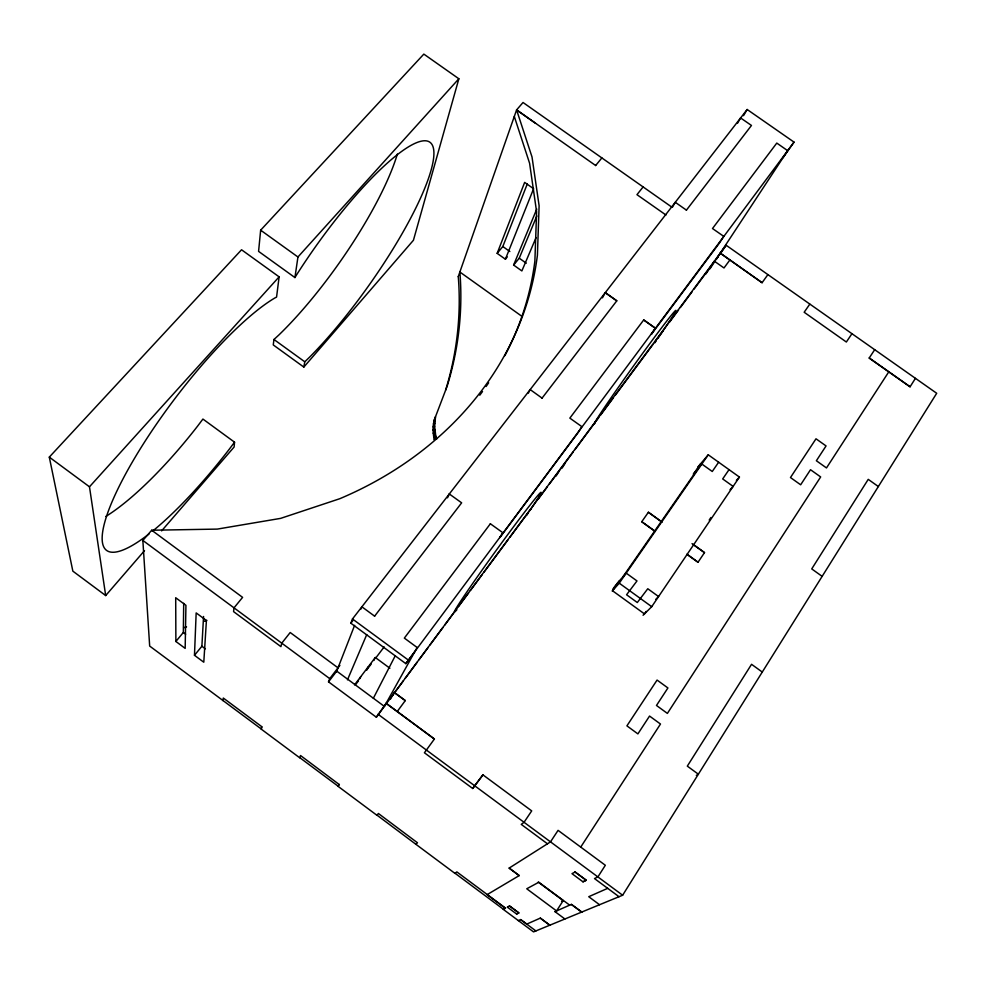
<?xml version="1.0" encoding="UTF-8"?>
<svg xmlns="http://www.w3.org/2000/svg" width="986" height="986" viewBox="0 0 986 986"><rect width="100%" height="100%" fill="white"/><g stroke="black" fill="none" stroke-linecap="round" stroke-linejoin="round"><path stroke-width="1.48" d="M175.878 641.467L175.705 597.738L185.935 605.318L185.171 648.381L175.878 641.467L183.334 632.47L183.704 603.321M434.653 426.371L435.504 416.819C432.262 424.005 432.817 432.275 434.234 439.855L435.763 436.058L434.653 426.371L433.137 430.204M194.476 655.296L196.165 612.91L206.419 620.502L203.794 662.222L194.476 655.296L201.883 646.249L203.56 616.484M105.822 516.454A161.248 41.313 -52.7 0 0 197.557 426.174L202.919 419.062L234.545 442.184L234.113 447.015L161.618 530.875M303.836 367.075L413.43 240.264L458.86 78.769L423.832 54.107L260.649 230.182L258.579 251.381L294.925 277.559L296.761 274.576A151.782 32.957 -54.7 0 1 433.643 149.416A151.782 32.957 -54.7 0 1 309.493 357.252L304.773 361.8L303.836 367.075L273.258 344.927L273.96 339.492L278.804 335.043A151.524 36.852 -54.8 0 0 397.358 154.087M222.91 700.59L223.28 698.026L261.832 726.719L261.29 728.999L149.675 646.064L142.847 540.439L151.708 530.234L217.29 529.1L280.616 518.377L339.763 498.719A377.589 321.128 6.7 0 0 537.407 255.251L539.108 205.741L532.009 156.947L516.602 109.902L523.024 102.495L671.971 207.22M144.498 550.681L105.687 595.569L72.853 571.153L49.3 457.122L241.545 249.766L279.124 276.856L276.561 297.094L275.008 297.883A161.531 36.963 -52.9 0 0 124.199 476.608A161.531 36.963 -52.9 0 0 149.182 533.82M294.925 277.559L297.945 256.989L458.86 78.769M261.746 726.83L261.204 729.11L299.645 757.741L300.533 755.535L339.295 784.573M458.243 276.647L516.602 109.902L595.655 165.525M547.464 843.794L521.237 824.382L524.034 822.312L531.7 810.886L482.93 774.86L472.701 788.492L424.411 752.774L434.395 739.019L386.093 703.338L376.344 717.216L328.523 681.844L329.743 678.639L339.887 665.402M414.97 651.389L405.838 663.652L350.856 623.201L352.47 618.974L747.154 109.495L794.026 142.107L782.97 157.785M433.988 420.702L447.163 386.142A406.811 350.166 0.3 0 0 459.883 272.037L521.742 316.21M497.166 253.353L524.651 182.385L533.599 188.72L505.399 259.207L497.166 253.353L502.823 246.525L527.362 183.741M336.288 672.279L354.615 625.358M361.049 608.978L361.887 606.809L374.618 616.164M433.495 423.832L434.999 419.962M433.199 427.012L434.715 423.154M433.285 433.421L434.801 429.6M433.655 436.65L435.171 432.829M536.088 237.54L521.865 270.928L513.62 265.061L536.766 209.044M513.62 265.061L519.24 258.196L536.828 215.959M347.466 679.847L366.743 634.602M359.816 678.688L360.691 676.753M368.012 667.091L366.644 670.036L371.254 663.948M447.508 497.831L449.345 493.912M373.879 660.497L375.284 657.489L389.889 668.249M528.336 393.155L530.172 389.581L542.066 398.122M373.361 698.261L395.189 655.875M602.434 297.834L605.281 292.62L616.805 300.804L542.029 398.171M339.381 784.449L338.247 786.471L376.997 815.336L378.39 813.487L417.472 842.759L415.907 844.299L377.083 815.212M405.838 663.652L794.026 142.107M376.344 717.216L726.14 245.243L936.7 393.278L622.634 895.226L533.549 931.893L503.242 909.351L505.362 908.254L487.096 894.659L519.228 875.58L509.146 868.099L550.496 841.871L558.076 830.36L605.33 865.264L597.898 876.924L594.484 878.563L619.023 896.718M417.177 647.432L384.38 706.407L336.744 671.121L328.523 681.844M390.456 699.086L394.203 692.406L405.295 700.59L397.21 711.559M672.6 206.961L675.262 202.29L686.429 210.129M737.491 123.262L740.634 117.913M743.518 115.67L747.154 109.495M578.351 432.25L581.839 426.642L569.846 418.126L643.735 319.92L655.308 328.128L651.339 334.353L719.41 243.049M556.104 475.991L559.358 470.827M562.106 468.091L565.36 462.927M874.693 349.685L869.171 358.078L910.066 386.795L915.439 378.341M564.904 918.989L554.982 911.631L556.56 910.928L563.191 900.612L538.22 882.088M719.373 243.098L723.749 236.357L712.496 228.53L776.783 143.081L787.666 150.661L715.836 259.885M580.729 847.097L660.484 724.032L649.552 716.058L637.893 733.892L626.911 725.856L657.07 680.069L667.916 687.957L656.479 705.458L667.386 713.408L820.66 476.941L810.517 469.718L800.657 484.792L790.476 477.544L816.001 438.795L826.058 445.931L816.371 460.745L826.49 467.943L888.793 371.821M705.902 273.972L714.32 261.167L723.995 267.97L729.911 259.947M767.872 274.65L762.079 282.711L720.261 253.155L716.526 258.85L718.19 256.594M709.92 268.882L715.22 260.834M726.14 245.243L719.866 254.351M692.049 543.619L704.522 552.591L698.014 562.279L687.008 554.342M851.916 333.749L846.358 342.019L804.169 312.254L809.802 304.132M646.163 611.394L644.462 613.896L612.503 590.75L619.381 580.84M709.193 520.066L710.918 517.514M643.082 615.276L651.721 606.686L739.438 477.076L708.256 454.805L697.657 467.265M729.036 469.644L722.689 478.937L733.128 486.406L730.047 489.685M718.634 462.224L712.262 471.493L701.847 464.049L693.269 474.106M622.77 577.02L697.977 468.584M612.22 591.058L619.257 583.182L708.256 454.805M482.93 774.86L472.701 788.48M612.626 589.517L616.04 584.599M694.169 473.058L700.504 463.925M648.369 512.276L662.087 522.149L648.406 512.227L641.738 521.754L655.197 531.442M392.428 695.549L403.434 680.722M405.271 678.245L417.189 662.185M419.025 659.708L428.195 647.358M430.032 644.881L442.874 627.589M444.698 625.112L453.868 612.762M458.453 606.575L468.547 592.993M470.384 590.515L482.302 574.456M484.138 571.979L507.975 539.86M509.811 537.382L530.899 508.961M538.245 499.076L547.415 486.714M549.239 484.249L573.088 452.118M574.924 449.653L598.761 417.522M600.597 415.057L613.44 397.752M615.264 395.275L652.868 344.619M654.704 342.142L662.949 331.025M669.371 322.373L678.541 310.023M680.377 307.546L692.295 291.486M694.132 289.009L710.635 266.775M578.388 432.201L499.84 537.555L502.761 532.662L490.362 523.763M234.545 442.184L229.196 449.32A161.531 36.963 -52.9 0 1 152.411 531.257M490.412 523.702L404.346 638.102L417.127 647.494M355.884 684.259L358.51 680.796M375.863 657.859L384.158 646.902M354.541 684.888L375.284 657.489M374.569 616.225L461.645 502.835L449.308 493.974M686.392 210.178L751.468 125.456L740.597 117.95M350.856 623.201L352.729 620.786M643.106 186.933L636.968 194.673L665.944 214.997M595.618 165.562L601.867 157.933M505.399 259.207L507.272 256.927M616.879 583.663L626.209 573.149L636.981 580.939L626.578 594.755L637.313 602.532L647.777 588.741L658.574 596.555L655.801 599.328M105.687 595.569L89.479 486.801L279.124 276.856M736.382 480.355L739.438 477.076M696.326 775.39L698.359 774.195L687.316 766.134L751.554 664.305L762.277 672.058M507.408 907.169L509.614 906.023L518.87 912.913L516.602 914.01L507.408 907.182L509.602 906.048L518.858 912.925L516.602 914.01M575.121 872.031L571.979 873.645L582.985 881.829L586.239 880.239L575.121 872.031L586.239 880.239L582.997 881.804M518.389 920.604L520.633 919.568L535.891 930.932M561.589 901.352L563.191 900.612M540.316 918.114L549.831 925.201L540.316 918.114L526.734 924.116L520.633 919.568M554.982 911.631L571.375 904.384L581.74 912.062L571.375 904.384M607.684 888.337L588.728 896.705L599.55 904.729M720.261 253.155L762.079 282.711M869.233 357.98L910.066 386.795M516.602 109.902L535.484 123.25M605.244 292.682L616.768 300.853M643.698 319.969L655.259 328.178M878.353 486.542L868.235 479.356L811.737 568.91L822.151 576.366M502.823 246.525L509.848 251.529M519.24 258.196L526.277 263.213M260.649 230.182L297.945 256.989M693.257 544.568L704.485 552.641M641.775 521.705L655.234 531.392M687.045 554.292L698.051 562.217M619.257 583.182L651.721 606.686M273.96 339.492L304.773 361.8M394.166 692.468L405.295 700.59M352.47 618.974L407.957 659.782M151.708 530.234L242.593 597.356L234.015 607.857L233.559 611.616L280.924 646.643L281.762 643.168L290.192 632.519L338.025 667.842M49.3 457.122L89.479 486.801M142.847 540.439L329.743 678.639M622.634 895.226L377.995 714.234M386.13 703.289L434.395 739.019M569.674 905.136L538.812 882.236L526.746 888.78L556.56 910.928M183.334 632.47L185.651 634.183M201.883 646.249L205.371 648.837M509.146 868.099L519.215 875.593M299.732 757.63L338.334 786.36M455.039 873.263L503.328 909.215L505.473 908.106L456.863 871.92L454.965 873.386L415.907 844.299M514.31 116.459L529.593 163.257L536.606 211.793L534.88 261.031A374.791 319.328 6.6 0 1 504.881 355.675M435.763 436.058L436.564 439.263M458.28 276.598A404.334 348.477 0.2 0 1 445.598 390.173M206.863 620.354A406.811 350.166 0.3 0 1 204.003 621.34M186.551 626.874A406.811 350.166 0.3 0 1 183.618 627.737M594.731 423.635A69.599 1.997 -54.3 0 1 624.631 378.427A69.599 1.997 -54.3 0 1 672.07 314.374A69.599 1.997 -54.3 0 1 658.032 338.149M656.319 340.626A69.599 1.997 -54.3 0 1 654.716 342.931M456.863 609.779A74.061 2.292 -54.1 0 1 476.398 578.153A74.061 2.292 -54.1 0 1 531.688 503.008A74.061 2.292 -54.1 0 1 529.987 510.391M528.286 512.88A74.061 2.292 -54.1 0 1 526.512 515.481M488.649 382.778A374.791 319.328 6.6 0 1 486.061 386.537M482.511 391.516A374.791 319.328 6.6 0 1 479.775 395.213"/></g></svg>
